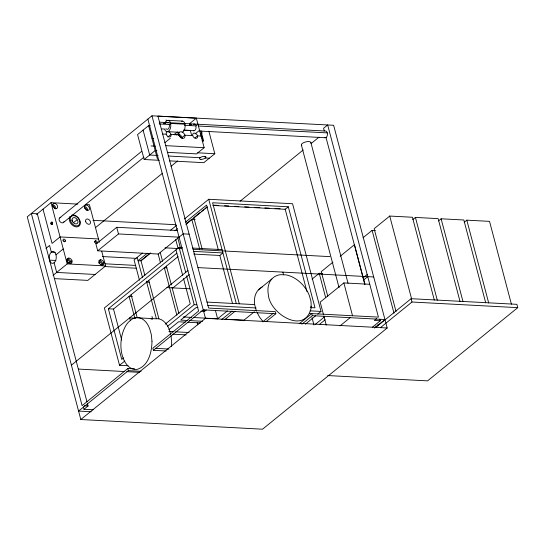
<?xml version="1.0" encoding="UTF-8"?>
<svg xmlns="http://www.w3.org/2000/svg" width="545" height="545" viewBox="0 0 545 545"><rect width="100%" height="100%" fill="white"/><g stroke="black" fill="none" stroke-linecap="round" stroke-linejoin="round"><path stroke-width="0.82" d="M171.423 346.511L171.668 342.274L171.007 335.666M51.952 222.598C51.107 225.14 53.621 222.939 51.864 222.265M265.98 321.754L275.859 313.736L275.3 311.624L208.64 308.068L157.927 116.112L333.629 125.282L387.182 327.995L262.526 429.201L80.81 419.521L27.25 216.808L151.96 115.799L196.336 118.163L204.143 147.702L196.52 153.888L167.288 152.334M36.481 214.471L51.012 202.672L77.846 204.103M150.297 125.718L148.608 125.629L137.572 134.595L144.153 159.508L159.269 160.312M181.533 121.201A5.668 3.386 -86.9 0 1 185.137 124.219L170.524 123.442L169.243 124.478A3.345 1.996 -86.9 0 1 168.643 128.477A3.345 1.996 -86.9 0 1 166.205 128.763M170.83 123.456L169.549 124.492L159.154 123.94M51.721 223.593L50.862 223.722A1.117 0.668 -86.9 0 1 51.557 222.115A1.117 0.668 -86.9 0 1 52.013 223.838A1.117 0.668 -86.9 0 1 50.862 223.722M59.752 217.857L141.673 151.346M167.846 137.04L171.021 134.458L178.91 134.881A3.72 2.63 50.9 0 0 184.142 138.001A3.72 2.63 50.9 0 0 182.616 132.237A3.72 2.63 50.9 0 0 178.91 134.881M63.349 222.592L143.955 157.151M144.153 159.508L155.196 150.549L156.892 150.638M164.931 142.64L170.347 138.246M189.367 123.824L196.336 118.163M73.377 222.769L76.893 219.921M184.66 125.295L195.887 125.895L197.944 124.226M181.955 137.565L184.871 135.201L192.753 135.616A2.977 2.098 50.9 0 0 196.936 138.11A2.977 2.098 50.9 0 0 195.723 133.505A2.977 2.098 50.9 0 0 192.753 135.616M45.909 248.411L49.561 245.454L51.325 252.144L55.372 252.355M195.096 133.906L199.545 130.296M64.14 241.578L65.454 240.509M194.981 137.933L197.522 135.875L201.071 136.059M56.006 254.808L63.234 248.936M95.484 227.64L162.512 173.221M171.055 166.286L177.622 160.952M67.696 259.086L68.922 258.092M53.035 275.389L67.192 263.903L105.607 265.946L101.717 251.231M94.414 241.878L95.722 240.808M70.782 261.873L72.008 260.878M95.954 243.274L97.269 242.205M177.302 230.515L116.732 227.292L95.954 244.16L97.712 250.809L158.288 254.038L183.154 233.846L189.115 234.166M208.864 131.216L214.812 153.724L203.776 162.683L169.345 160.85M97.712 250.809L118.49 233.941L179.06 237.17M99.51 260.783L100.736 259.788M102.596 263.569L103.823 262.574M105.607 265.946L87.806 280.396L54.398 278.618M142.429 253.105L134.077 259.883L139.438 280.191M170.66 230.181L176.566 225.385M184.448 218.988L208.742 199.266L292.57 203.735L321.025 311.427L317.749 314.084M147.273 253.214L138.055 260.694L141.032 260.851L150.774 252.948M174.918 230.767L177.554 228.628M185.45 222.21L206.521 205.111L218.3 249.712M150.038 253.159L140.951 260.537L144.888 275.45M185.947 224.009L191.785 219.26L195.151 219.444M200.328 212.332L193.836 217.605L202.161 249.133M201.623 211.276L203.571 209.696M204.872 208.64L206.167 207.591M186.029 224.322L207.55 206.848M182.425 247.519L179.053 247.335L104.388 307.959L119.532 365.286L128.014 365.736M240.038 201.262L303.211 149.97M311.106 143.56L319.009 137.149M123.722 357.847L121.76 359.441L108.366 308.763L176.832 253.18M108.366 308.763L113.503 309.042L178.072 256.62M71.415 365.164L187.896 270.599M172.949 287.889L189.285 274.632M193.748 254.079L219.826 255.469L222.925 252.955L193.482 251.388M310.807 307.598L315.01 307.823L288.312 206.787L285.212 209.3L212.863 205.445M165.203 324.166L190.219 303.858L183.529 278.522M119.532 365.286L124.778 361.035M167.349 326.469L194.204 304.669L196.745 304.805M168.868 329.677L178.61 321.768L185.341 322.129M134.629 368.876L127.837 368.515L82.111 405.644L31.338 213.483L37.298 213.803L87.002 401.91M141.128 371.308L128.395 370.627L78.575 411.073L91.247 411.748M147.872 119.117L198.591 311.072L152.859 348.201L153.417 350.312L203.237 309.867L275.859 313.736M83.337 406.849L83.984 409.281L88.072 405.957L87.432 403.532M200.826 311.195L204.552 311.393L206.303 309.969M80.81 419.521L205.472 318.314L387.182 327.995M193.237 317.503L217.632 318.798L227.367 310.895M221.754 319.493L232.143 311.059M258.33 289.947L271.832 278.986M224.738 319.649L235.127 311.215M243.199 320.807L254.352 311.754M312.074 279.095L319.22 273.297L322.586 273.474M332.947 262.145L321.264 271.635L327.763 296.235M340.189 256.273L354.475 244.671L364.871 284.034M363.011 237.743L372.099 230.365L375.464 230.542M434.324 300.084L412.442 217.257L389.73 216.052L374.149 228.702L396.031 311.522M262.792 321.775L273.324 313.225M412.824 219.526L415.426 217.421L438.139 218.627L460.021 301.453M369.762 284.299L343.854 282.916L320.188 302.134L323.437 314.438M299.266 323.723L311.774 313.566L312.333 315.678L301.801 324.227M305.302 324.186L315.787 315.678M363.093 277.855L367.18 274.53M363.651 279.966L367.739 276.642M438.521 220.895L441.116 218.79L463.836 219.996L485.718 302.822M315.296 324.377L324.459 316.938M319.343 324.486L325.181 319.745M464.217 222.265L466.813 220.16L489.533 221.365L511.414 304.192M340.032 325.876L350.551 317.34M376.684 318.539L374.347 320.44L380.308 320.76L379.872 319.118M372.473 327.116L380.308 320.76M374.463 328.063L384.954 319.547L312.333 315.678M375.56 327.552L411.107 298.694L516.871 304.328L517.75 307.653L427.566 380.873L327.729 375.553M380.39 327.674L411.986 302.019L517.75 307.653M190.845 124.369C188.195 125.343 192.596 124.907 190.757 124.321M164.978 122.952L163.841 123.599L165.51 123.279L164.229 123.02L163.52 123.497L164.031 123.722M164.1 123.722L165.101 123.368L165.046 122.952M168.112 120.336L182.418 121.099M159.528 122.182L325.658 131.052A3.345 1.996 -86.9 0 1 327.409 133.723A3.345 1.996 -86.9 0 1 326.217 137.381L325.712 137.667A3.345 1.996 -86.9 0 1 324.684 137.565M198.428 126.031L327.266 132.898M161.919 128.906L165.264 129.083M183.638 130.064L190.314 130.418L191.52 134.969M183.944 130.201L193.809 130.732M199.743 131.045L325.188 137.728M203.006 141.087L200.921 133.191L202.113 133.252M167.008 131.624L179.632 132.299M162.655 134.016L166.252 134.206A2.977 2.098 50.9 0 0 170.442 136.7A2.977 2.098 50.9 0 0 169.222 132.094A2.977 2.098 50.9 0 0 166.252 134.206M202.168 140.944L203.632 141.019L200.921 130.752M152.021 138.532L153.69 138.614M165.728 145.651L204.143 147.702M151.094 145.944L155.264 146.162M197.658 152.811L214.812 153.724M158.07 155.475L149.677 155.025L143.09 130.112M168.146 156.013L200.049 157.709M209.294 158.207L205.417 157.995L204.988 156.361M288.312 206.787L212.598 202.754L239.296 303.79M213.62 205.179L218.668 205.445M224.56 205.758L228.764 205.983M234.657 206.296L238.86 206.521M244.746 206.834L248.956 207.059M254.842 207.373L259.89 207.638M264.938 207.911L269.148 208.136M275.034 208.449L280.082 208.715M85.306 204.498L89.428 204.716L99.34 242.239M92.936 220.309L175.912 224.731M52.088 222.728L52.742 222.762M98.475 238.969L60.066 236.925L52.075 243.411L43.028 209.157M192.542 248.057L222.047 249.63M165.026 247.839L182.023 248.745M193.073 249.331L329.902 256.627M102.378 256.559L136.155 258.357M197.944 267.595L373.7 276.962M49.466 260.122A5.954 3.549 -86.9 0 0 55.59 260.742A5.954 3.549 -86.9 0 0 53.151 251.524A5.954 3.549 -86.9 0 0 49.466 260.122L55.937 260.462M105.253 263.807L135.657 265.429M166.865 267.902L164.338 267.765L176.866 315.173M104.252 266.525L136.55 268.242M95.103 274.476L56.687 272.425L54.139 262.785M146.714 282.078L149.235 282.208M166.988 287.576L190.007 288.802M132.449 296.569L129.083 296.385L134.915 318.457M206.868 302.066L254.44 304.601M207.768 305.391L256.102 307.966M310.071 310.841L321.025 311.427M197.917 307.55L196.234 307.455L180.654 320.106L187.385 320.467M309.424 313.491L378.434 317.115L327.661 124.962L323.573 128.286L324.275 130.936M183.14 316.965L191.554 317.408M225.657 319.227L244.167 320.215M135.923 317.721L155.611 318.771A25.983 15.505 -86.9 0 1 169.325 329.664L170.646 334.398M189.067 320.555L202.529 321.278M135.412 318.191L129.655 317.885L130.357 320.542M151.033 319.023L152.675 319.111L151.994 316.522M187.862 322.265L200.478 322.933M168.875 331.455L173.923 331.721M175.606 331.81L189.067 332.532M172.69 334.174L186.077 334.882M155.407 348.337L168.991 349.059M153.417 350.312L166.15 350.987M78.378 369.074L124.226 371.52M126.774 371.656L139.506 372.33M84.346 405.759L88.072 405.957M83.984 409.281L93.263 409.772M263.18 321.754L259.515 317.081L257.226 312.653M256.463 311.175L254.753 305.111A25.983 18.353 50.9 0 1 262.152 287.058M466.813 220.16L488.695 302.979M441.116 218.79L463.005 301.61M415.426 217.421L437.308 300.241M389.73 216.052L411.611 298.871M411.107 298.694L411.986 302.019M372.099 230.365L393.987 313.184M377.971 324.193L378.4 325.835M375.921 325.856L376.357 327.497M326.012 137.497L364.864 284.558M310.807 142.347L348.044 283.271M343.854 282.916L352.52 315.739M301.412 145.147L339.079 287.712M319.22 273.297L325.658 297.659M323.873 316.08L326.257 325.106M285.13 208.987L306.917 291.452M310.827 306.236L311.256 307.877M312.006 317.619L313.934 324.929M282.841 272.118L283.543 274.782M208.742 199.266L236.312 303.633M219.826 255.469L232.565 303.694M177.534 131.951L177.711 132.612M166.109 119.92L166.375 120.922M191.785 219.26L199.688 249.154M215.473 310.63L217.632 318.798M204.123 309.771L204.552 311.393M151.96 115.799L205.472 318.314M148.608 125.629L157.478 159.195M177.806 237.981L180.415 247.839M179.053 247.335L185.716 272.541M186.574 275.79L194.204 304.669M175.763 239.643L177.936 247.852M197.195 322.483L197.842 324.936M175.953 249.855L182.664 275.252M166.382 266.103L171.355 284.906M172.002 287.358L178.91 313.511M160.182 252.294L162.567 261.328M158.139 253.956L160.523 262.997M148.758 280.416L158.908 318.832M146.394 281.125L156.429 318.859M137.177 257.369L142.552 277.725M116.732 227.292L118.49 233.941M131.127 294.729L137.177 317.612M113.503 309.042L121.705 340.1M127.837 368.515L128.395 370.627M71.92 219.948L72.444 221.931M51.012 202.672L67.192 263.903M52.3 223.927L52.388 224.261A1.117 0.668 -86.9 0 0 52.538 224.097M202.12 131.972A10.416 3.972 -14.8 0 1 200.921 133.191M301.801 145.542A4.919 1.873 -14.8 0 1 305.234 142.047A4.919 1.873 -14.8 0 1 310.875 142.831M63.969 221.665A2.977 2.098 50.9 0 1 59.834 221.447A2.977 2.098 50.9 0 1 60.849 217.564M52.048 224.377A1.117 0.668 -86.9 0 1 51.543 222.776A1.117 0.668 -86.9 0 1 52.654 222.523M84.448 206.535A2.977 2.098 50.9 0 1 87.568 210.636M84.25 208.013A1.485 1.049 50.9 0 1 85.878 208.435A1.485 1.049 50.9 0 1 86.239 210.179M52.627 204.838A2.977 2.098 50.9 0 1 55.747 208.939M52.681 206.201A1.485 1.049 50.9 0 1 54.187 206.889A1.485 1.049 50.9 0 1 54.425 208.49M71.885 215.077A6.697 4.728 50.9 0 1 80.285 221.74A6.697 4.728 50.9 0 1 73.963 226.236A6.697 4.728 50.9 0 1 69.889 216.494M66.599 259.379A2.977 2.098 50.9 0 1 69.862 260.231A2.977 2.098 50.9 0 1 70.578 263.719M98.917 260.837A2.977 2.098 50.9 0 1 101.677 261.927A2.977 2.098 50.9 0 1 102.63 264.884M99.02 263.378A1.485 1.049 50.9 0 1 99.864 262.111A1.485 1.049 50.9 0 1 101.404 263.507A1.485 1.049 50.9 0 1 100.566 264.775M67.158 261.341A1.485 1.049 50.9 0 1 68.99 260.851A1.485 1.049 50.9 0 1 69.045 263.051M68.425 263.017A1.485 1.049 50.9 0 1 67.805 262.642M67.539 262.356A1.485 1.049 50.9 0 1 67.335 262.029M170.524 123.442A5.668 3.386 -86.9 0 1 169.141 130.664A5.668 3.386 -86.9 0 1 164.74 129.724M184.83 124.206A5.668 3.386 -86.9 0 1 182.2 132.285M164.992 122.863A5.668 3.386 -86.9 0 1 170.374 122.23M193.257 124.396A3.345 1.996 -86.9 0 1 195.246 124.601M195.887 125.895A3.345 1.996 -86.9 0 1 195.478 129.581A3.345 1.996 -86.9 0 1 193.305 130.562M166.92 122.993A3.345 1.996 -86.9 0 1 168.453 122.816M174.625 134.813A5.355 3.781 50.9 0 1 178.862 132.837M176.246 134.942A3.72 2.63 50.9 0 1 179.707 134.601A3.72 2.63 50.9 0 1 182.084 138.416M173.93 134.601A5.355 3.781 50.9 0 1 174.843 134.179M178.229 134.833A5.355 3.781 50.9 0 1 180.995 137.844M151.98 341.231C151.878 351.927 148.608 366.042 136.958 369.428C127.796 370.109 123.007 360.204 121.569 352.533A25.983 15.505 -86.9 0 1 128.225 322.361L131.924 319.207A25.983 15.505 -86.9 0 1 149.643 328.615L151.319 334.616L151.98 341.231M311.256 307.298C305.602 335.788 269.216 313.866 268.263 294.143A25.983 18.353 50.9 0 1 280.43 274.687L285.832 274.85A25.983 18.353 50.9 0 1 309.294 295.41L311.004 301.48L311.256 307.298M189.653 124.785C191.172 126.113 192.494 123.136 189.653 124.785M70.366 220.507A5.804 4.101 50.9 0 0 78.528 225.371A5.804 4.101 50.9 0 0 76.15 216.385A5.804 4.101 50.9 0 0 70.366 220.507M200.894 159.351A3.345 1.274 -14.8 0 0 205.976 157.233A3.345 1.274 -14.8 0 0 201.33 156.987A3.345 1.274 -14.8 0 0 200.894 159.351M72.178 220.602A3.543 2.5 50.9 0 0 77.158 223.573A3.543 2.5 50.9 0 0 75.707 218.089A3.543 2.5 50.9 0 0 72.178 220.602M85.667 221.508A2.977 2.098 50.9 0 0 89.85 224.002A2.977 2.098 50.9 0 0 88.637 219.397A2.977 2.098 50.9 0 0 85.667 221.508M84.598 207.584A2.977 2.098 50.9 0 0 88.781 210.077A2.977 2.098 50.9 0 0 87.561 205.472A2.977 2.098 50.9 0 0 84.598 207.584M52.776 205.887A2.977 2.098 50.9 0 0 56.966 208.381A2.977 2.098 50.9 0 0 55.747 203.776A2.977 2.098 50.9 0 0 52.776 205.887M99.054 262.322A2.977 2.098 50.9 0 0 103.243 264.816A2.977 2.098 50.9 0 0 102.024 260.203A2.977 2.098 50.9 0 0 99.054 262.322M63.07 240.386A1.485 1.049 50.9 0 0 65.162 241.633A1.485 1.049 50.9 0 0 64.548 239.323A1.485 1.049 50.9 0 0 63.07 240.386M94.885 242.075A1.485 1.049 50.9 0 0 96.976 243.322A1.485 1.049 50.9 0 0 96.37 241.019A1.485 1.049 50.9 0 0 94.885 242.075M67.239 260.626A2.977 2.098 50.9 0 0 71.422 263.119A2.977 2.098 50.9 0 0 70.21 258.514A2.977 2.098 50.9 0 0 67.239 260.626"/></g></svg>
